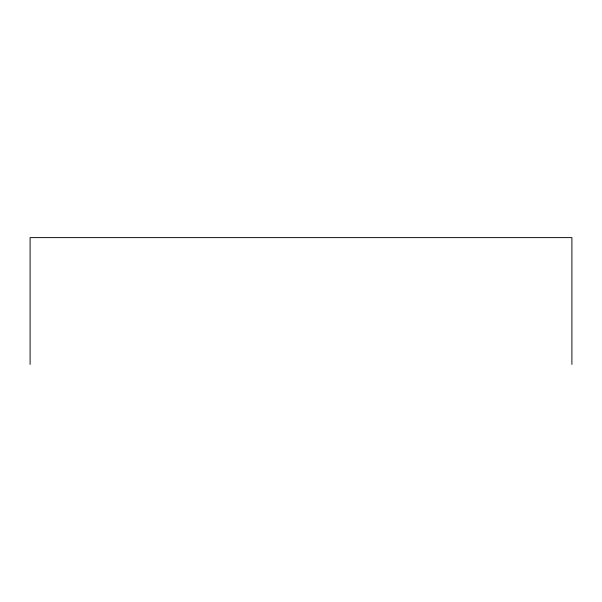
<?xml version="1.0" encoding="UTF-8"?>
<svg xmlns="http://www.w3.org/2000/svg" width="602" height="602" viewBox="0 0 602 602"><rect width="100%" height="100%" fill="white"/><g stroke="black" fill="none" stroke-linecap="round" stroke-linejoin="round"><path stroke-width="0.9" d="M571.9 364.383L571.9 237.617L30.1 237.617L30.1 364.383"/></g></svg>
